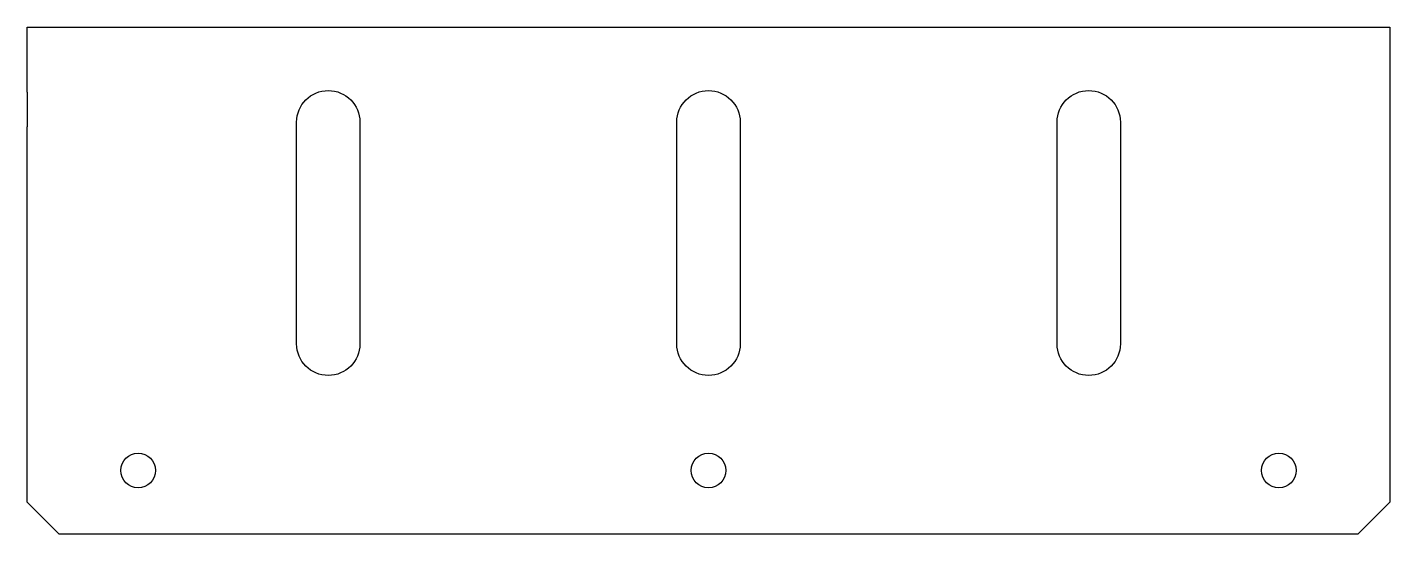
# Model space of a CAD drawing. Header units: millimetres. Extents: x 0 to 215, y 10 to 90.
import ezdxf

# ---------------------------------------------------------------- set-up
doc = ezdxf.new("R2010")
doc.units = ezdxf.units.MM
doc.layers.get('0').update_dxf_attribs({"linetype": 'CONTINUOUS'})

msp = doc.modelspace()

# ---------------------------------------------------------------- linework, layer by layer
for p, q in [((0, 81.75), (0, 90)), ((0, 90), (19, 90)), ((19, 90), (23, 90)), ((23, 90), (27, 90)), ((27, 90), (188, 90)), ((188, 90), (192, 90)), ((192, 90), (196, 90)), ((196, 90), (215, 90)), ((215, 90), (215, 81)), ((0, 79.75), (0, 81.75)), ((0, 79.75), (0, 74.25)), ((215, 81), (215, 77)), ((215, 77), (215, 73)), ((0, 72.25), (0, 74.25)), ((0, 64), (0, 72.25)), ((215, 73), (215, 15)), ((0, 60), (0, 64)), ((0, 15), (0, 60)), ((0, 15), (5, 10)), ((210, 10), (215, 15)), ((5, 10), (210, 10))]:
    msp.add_line(p, q)
for points in [[(42.5, 40), (42.5, 75, -1), (52.5, 75), (52.5, 40, -1)], [(102.5, 40), (102.5, 75, -1), (112.5, 75), (112.5, 40, -1)], [(162.5, 40), (162.5, 75, -1), (172.5, 75), (172.5, 40, -1)]]:
    msp.add_lwpolyline(points, format="xyb", close=True)
for centre in [(17.5, 20), (107.5, 20), (197.5, 20)]:
    msp.add_circle(centre, 2.75)

doc.saveas('drawing.dxf')
